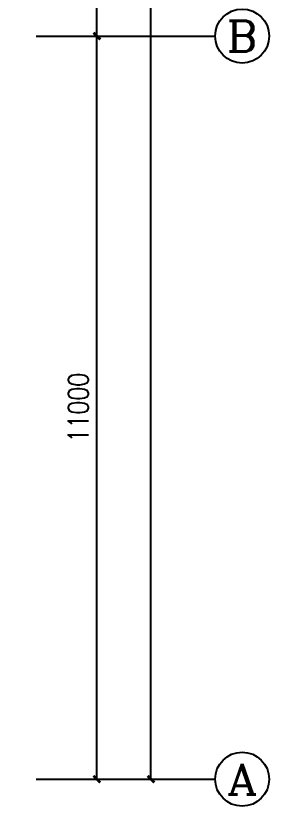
# Model space of a CAD drawing. Extents: x 2246048 to 2442613, y -66234 to 220766.
# Drawn here: x 2368140 to 2371890, y 34028 to 45728 of the extents above; entities that cross this region are included whole.
import ezdxf
from ezdxf.enums import TextEntityAlignment as Align

# ---------------------------------------------------------------- set-up
doc = ezdxf.new("R2010")
doc.units = 0
doc.header["$LTSCALE"] = 1000
doc.header["$MEASUREMENT"] = 0
doc.layers.get('0').update_dxf_attribs({"color": 8})
doc.layers.get('Defpoints').update_dxf_attribs({"color": 8})
for name, color, linetype in [('AXIS', 8, 'Continuous'), ('AXIS_TEXT', 8, 'Continuous'), ('设备符号', 181, 'Continuous')]:
    doc.layers.add(name, color=color, linetype=linetype)
doc.styles.add('_TCH_AXIS', font='COMPLEX', dxfattribs={"bigfont": 'GBCBIG'})
doc.styles.add('_TCH_DIM_T3', font='SIMPLEX', dxfattribs={"width": 0.705882, "bigfont": 'GBCBIG'})
doc.styles.add('COMPLEX', font='COMPLEX')
doc.styles.add('DIM_FONT', font='si-fs.shx', dxfattribs={"width": 0.65, "bigfont": 'fs.shx'})
doc.styles.add('HVAC', font='Simplex', dxfattribs={"width": 0.8, "bigfont": 'Jdyan'})
doc.dimstyles.new('_TCH_ARCH&&100', dxfattribs={"dimtxt": 297.5, "dimasz": 100, "dimexe": 250, "dimexo": 300, "dimgap": 126.25, "dimtad": 1, "dimdec": 0, "dimzin": 0, "dimdsep": 46, "dimtxsty": '_TCH_DIM_T3', "dimblk": 'ARCHTICK', "dimcen": 0.09, "dimclrt": 7, "dimazin": 2, "dimtfac": 1, "dimtdec": 0, "dimtix": 1, "dimtmove": 2, "dimatfit": 3, "dimfxl": 1, "dimtolj": 1, "dimtzin": 0, "dimarcsym": 0})

# ---------------------------------------------------------------- blocks, each defined once
blk = doc.blocks.new('_ArchTick')
at = {"color": 0, "linetype": 'ByBlock', "const_width": 0.4}
blk.add_lwpolyline([(-0.5, -0.5), (0.5, 0.5)], dxfattribs=at)
blk = doc.blocks.new('*D2791')
at = {"layer": 'AXIS', "color": 0, "lineweight": -2, "transparency": 16777216}
for p, q in [((2424032, 39616), (2425182, 39616)), ((2424932, 28616), (2424932, 39616)), ((2424032, 28616), (2425182, 28616))]:
    blk.add_line(p, q, dxfattribs=at)
at = {"layer": 'Defpoints', "color": 0, "transparency": 16777216}
for p in [(2423732, 39616), (2424932, 39616), (2423732, 28616)]:
    blk.add_point(p, dxfattribs=at)
at = {"layer": 'AXIS', "color": 0, "lineweight": -2, "transparency": 16777216, "xscale": 100, "yscale": 100, "zscale": 100}
for p, rotation in [((2424932, 39616), 90), ((2424932, 28616), 270)]:
    blk.add_blockref('_ArchTick', p, dxfattribs=dict(at, rotation=rotation))
at = {"layer": 'AXIS', "transparency": 16777216, "insert": (2424656, 34116), "char_height": 300, "attachment_point": 5, "rotation": 90, "style": 'HVAC'}
blk.add_mtext('\\A1;11000', dxfattribs=at)
blk = doc.blocks.new('*D2790')
at = {"layer": 'AXIS', "color": 0, "lineweight": -2, "transparency": 16777216}
for p, q in [((2424032, 28616), (2425182, 28616)), ((2424932, 17616), (2424932, 28616)), ((2424032, 17616), (2425182, 17616))]:
    blk.add_line(p, q, dxfattribs=at)
at = {"layer": 'Defpoints', "color": 0, "transparency": 16777216}
for p in [(2423732, 28616), (2424932, 28616), (2423732, 17616)]:
    blk.add_point(p, dxfattribs=at)
at = {"layer": 'AXIS', "color": 0, "lineweight": -2, "transparency": 16777216, "xscale": 100, "yscale": 100, "zscale": 100}
for p, rotation in [((2424932, 28616), 90), ((2424932, 17616), 270)]:
    blk.add_blockref('_ArchTick', p, dxfattribs=dict(at, rotation=rotation))
at = {"layer": 'AXIS', "transparency": 16777216, "insert": (2424656, 23116), "char_height": 300, "attachment_point": 5, "rotation": 90, "style": 'HVAC'}
blk.add_mtext('\\A1;11000', dxfattribs=at)
blk = doc.blocks.new('*D2789')
at = {"layer": 'AXIS', "color": 0, "lineweight": -2, "transparency": 16777216}
for p, q in [((2424032, 72716), (2425982, 72716)), ((2425732, 17616), (2425732, 72716)), ((2424032, 17616), (2425982, 17616))]:
    blk.add_line(p, q, dxfattribs=at)
at = {"layer": 'Defpoints', "color": 0, "transparency": 16777216}
for p in [(2423732, 72716), (2425732, 72716), (2423732, 17616)]:
    blk.add_point(p, dxfattribs=at)
at = {"layer": 'AXIS', "color": 0, "lineweight": -2, "transparency": 16777216, "xscale": 100, "yscale": 100, "zscale": 100}
for p, rotation in [((2425732, 72716), 90), ((2425732, 17616), 270)]:
    blk.add_blockref('_ArchTick', p, dxfattribs=dict(at, rotation=rotation))
at = {"layer": 'AXIS', "transparency": 16777216, "insert": (2425456, 45166), "char_height": 300, "attachment_point": 5, "rotation": 90, "style": 'HVAC'}
blk.add_mtext('\\A1;55100', dxfattribs=at)
blk = doc.blocks.new('_AXISO')
blk.add_circle((0, 0), 0.5)
at = {"layer": 'AXIS_TEXT', "style": 'COMPLEX', "width": 1.041667}
blk.add_attdef('A', text='', height=0.56, dxfattribs=at).set_placement((-0.25, -0.28), (0.25, -0.28), align=Align.FIT)
blk = doc.blocks.new('A$C1E3B3BB2')
at = {"layer": 'AXIS'}
for p, q in [((4471.1, 11000), (6971.1, 11000)), ((4471.1, 0), (6971.1, 0))]:
    blk.add_line(p, q, dxfattribs=at)
ref = blk.add_blockref('_AXISO', (7371.1, 11000), dxfattribs=dict(at, xscale=800, yscale=800, zscale=800))
ref.add_attrib('A', 'B', dxfattribs={"layer": 'AXIS_TEXT', "height": 452.5, "style": '_TCH_AXIS', "width": 1.235294}).set_placement((7144.8, 10773.7), (7597.4, 10773.7), align=Align.FIT)
ref = blk.add_blockref('_AXISO', (7371.1, 0), dxfattribs=dict(at, xscale=800, yscale=800, zscale=800))
ref.add_attrib('A', 'A', dxfattribs={"layer": 'AXIS_TEXT', "height": 452.5, "style": '_TCH_AXIS', "width": 1.166667}).set_placement((7144.8, -226.3), (7597.4, -226.3), align=Align.FIT)
at = {"layer": '设备符号', "ltscale": 0.1, "style": 'DIM_FONT', "width": 0.6, "flags": 9}
for tag in ['XSIZE', 'YSIZE']:
    blk.add_attdef(tag, (-53999.5, -251.2), '', height=1.3, dxfattribs=at)
at = {"layer": 'AXIS'}
for p1, p2, distance, picture, middle in [((4021.1, 0), (4021.1, 55100), -2000, '*D2789', (5744.8, 27550)), ((4021.1, 11000), (4021.1, 22000), -1200, '*D2791', (4944.8, 16500)), ((4021.1, 0), (4021.1, 11000), -1200, '*D2790', (4944.8, 5500))]:
    dim = blk.add_aligned_dim(p1=p1, p2=p2, distance=distance, dimstyle='_TCH_ARCH&&100', dxfattribs=at)
    dim.commit()
    dim.dimension.update_dxf_attribs({"geometry": picture, "text_midpoint": middle, "insert": (-2419711.1, -17616)})

msp = doc.modelspace()

# ---------------------------------------------------------------- block references
msp.add_blockref('A$C1E3B3BB2', (2364118.469, 34427.8))

doc.saveas('drawing.dxf')
